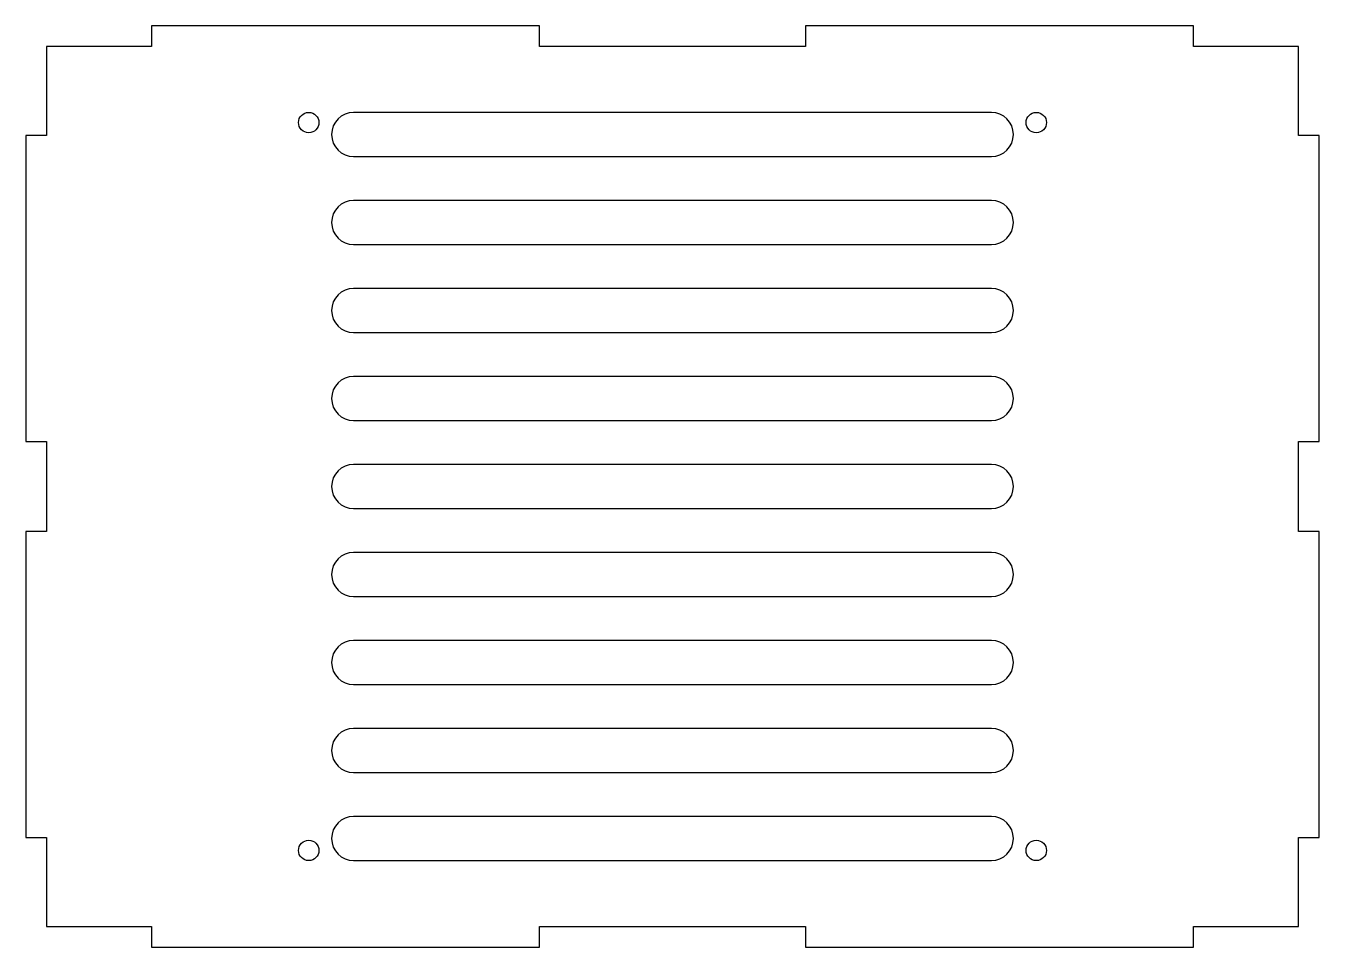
# Model space of a CAD drawing. Header units: millimetres. Extents: x -93 to 93, y -130 to 3.
import ezdxf

# ---------------------------------------------------------------- set-up
doc = ezdxf.new("R2010")
doc.units = ezdxf.units.MM

msp = doc.modelspace()

# ---------------------------------------------------------------- linework, layer by layer
at = {"color": 7, "linetype": 'Continuous', "lineweight": 25}
for p, q in [((-75.2221, 2.9718), (-75.2221, 0)), ((-19.177, 2.9718), (-75.2221, 2.9718)), ((-19.177, 0), (-19.177, 2.9718)), ((19.177, 2.9718), (19.177, 0)), ((75.2221, 2.9718), (19.177, 2.9718)), ((75.2221, 0), (75.2221, 2.9718)), ((-90.3732, 0), (-90.3732, -12.827)), ((-75.2221, 0), (-90.3732, 0)), ((19.177, 0), (-19.177, 0)), ((90.3732, 0), (75.2221, 0)), ((90.3732, -12.827), (90.3732, 0)), ((46.0375, -9.525), (-46.0375, -9.525)), ((-93.345, -12.827), (-93.345, -57.023)), ((-90.3732, -12.827), (-93.345, -12.827)), ((93.345, -12.827), (90.3732, -12.827)), ((93.345, -57.023), (93.345, -12.827)), ((-46.0375, -15.875), (46.0375, -15.875)), ((46.0375, -22.225), (-46.0375, -22.225)), ((-46.0375, -28.575), (46.0375, -28.575)), ((46.0375, -34.925), (-46.0375, -34.925)), ((-46.0375, -41.275), (46.0375, -41.275)), ((46.0375, -47.625), (-46.0375, -47.625)), ((-46.0375, -53.975), (46.0375, -53.975)), ((-93.345, -57.023), (-90.3732, -57.023)), ((-90.3732, -57.023), (-90.3732, -69.977)), ((90.3732, -57.023), (93.345, -57.023)), ((90.3732, -69.977), (90.3732, -57.023)), ((46.0375, -60.325), (-46.0375, -60.325)), ((-46.0375, -66.675), (46.0375, -66.675)), ((-93.345, -69.977), (-93.345, -114.173)), ((-90.3732, -69.977), (-93.345, -69.977)), ((93.345, -69.977), (90.3732, -69.977)), ((93.345, -114.173), (93.345, -69.977)), ((46.0375, -73.025), (-46.0375, -73.025)), ((-46.0375, -79.375), (46.0375, -79.375)), ((46.0375, -85.725), (-46.0375, -85.725)), ((-46.0375, -92.075), (46.0375, -92.075)), ((46.0375, -98.425), (-46.0375, -98.425)), ((-46.0375, -104.775), (46.0375, -104.775)), ((46.0375, -111.125), (-46.0375, -111.125)), ((-93.345, -114.173), (-90.3732, -114.173)), ((-90.3732, -114.173), (-90.3732, -127)), ((90.3732, -114.173), (93.345, -114.173)), ((90.3732, -127), (90.3732, -114.173)), ((-46.0375, -117.475), (46.0375, -117.475)), ((-90.3732, -127), (-75.2221, -127)), ((-75.2221, -127), (-75.2221, -129.9718)), ((-19.177, -129.9718), (-19.177, -127)), ((-19.177, -127), (19.177, -127)), ((19.177, -127), (19.177, -129.9718)), ((75.2221, -127), (90.3732, -127)), ((75.2221, -129.9718), (75.2221, -127)), ((-75.2221, -129.9718), (-19.177, -129.9718)), ((19.177, -129.9718), (75.2221, -129.9718))]:
    msp.add_line(p, q, dxfattribs=at)
for centre in [(-52.5145, -10.9855), (52.5145, -10.9855), (-52.5145, -116.0145), (52.5145, -116.0145)]:
    msp.add_circle(centre, 1.4732, dxfattribs=at)
for centre, start, end in [((-46.0375, -12.7), 90, 270), ((46.0375, -12.7), 270, 90), ((-46.0375, -25.4), 90, 270), ((46.0375, -25.4), 270, 90), ((-46.0375, -38.1), 90, 270), ((46.0375, -38.1), 270, 90), ((-46.0375, -50.8), 90, 270), ((46.0375, -50.8), 270, 90), ((-46.0375, -63.5), 90, 270), ((46.0375, -63.5), 270, 90), ((-46.0375, -76.2), 90, 270), ((46.0375, -76.2), 270, 90), ((-46.0375, -88.9), 90, 270), ((46.0375, -88.9), 270, 90), ((-46.0375, -101.6), 90, 270), ((46.0375, -101.6), 270, 90), ((-46.0375, -114.3), 90, 270), ((46.0375, -114.3), 270, 90)]:
    msp.add_arc(centre, 3.175, start, end, dxfattribs=at)

doc.saveas('drawing.dxf')
